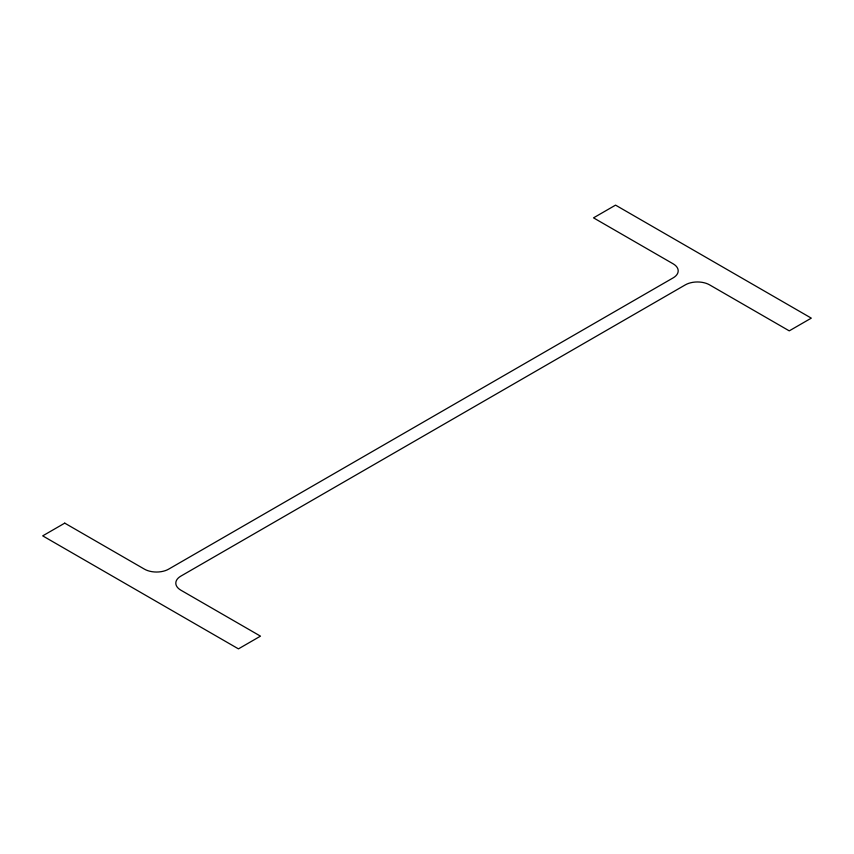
<?xml version="1.0" encoding="UTF-8"?>
<svg xmlns="http://www.w3.org/2000/svg" width="854" height="854" viewBox="0 0 854 854"><rect width="100%" height="100%" fill="white"/><g stroke="black" fill="none" stroke-linecap="round" stroke-linejoin="round"><path stroke-width="1.28" d="M64.744 523.139L42.7 535.864L238.447 648.869L260.481 636.145L180.824 590.157A17.165 9.917 0 0 1 180.824 576.14L685.314 284.873A17.165 9.917 0 0 1 709.599 284.873L789.256 330.861L811.3 318.136L615.553 205.131L593.519 217.855L673.176 263.843A17.165 9.917 0 0 1 673.176 277.86L168.686 569.127A17.165 9.917 0 0 1 144.401 569.127L64.744 523.139"/></g></svg>
